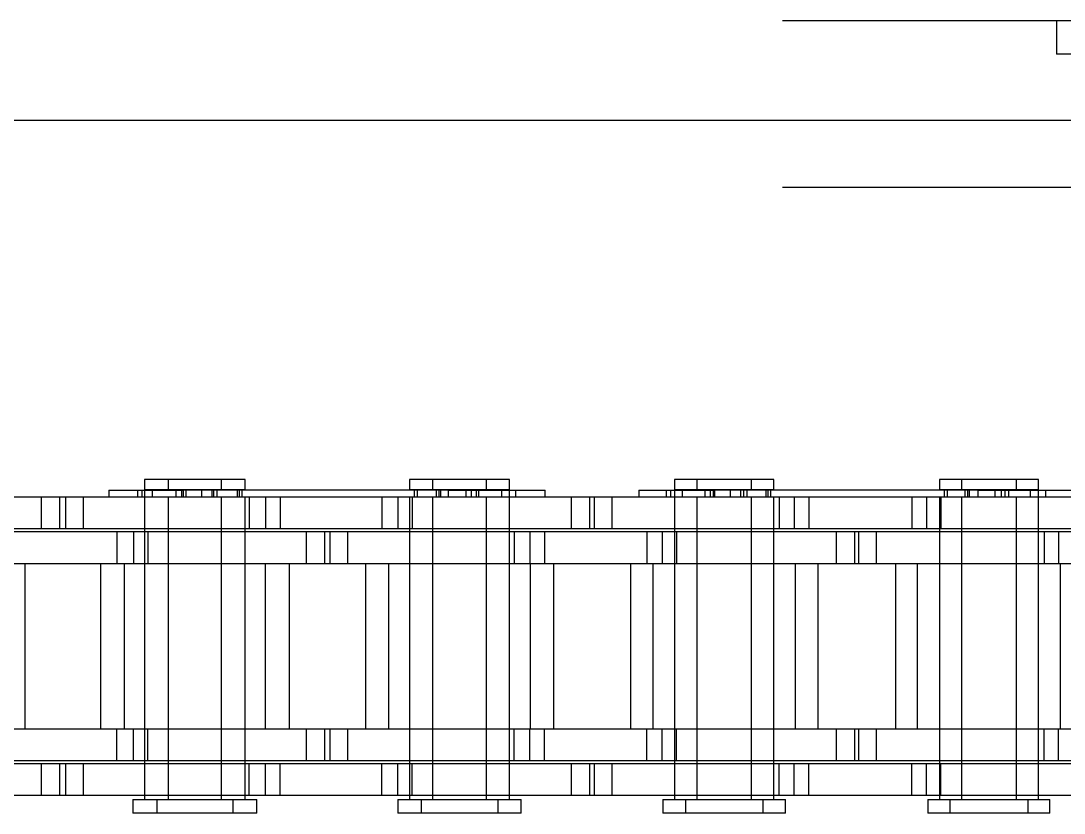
# Model space of a CAD drawing. Header units: metres. Extents: x 0 to 21025, y 0 to 14850.
# Drawn here: x 2832.56 to 2882.56, y 9293.38 to 9331.39 of the extents above; entities that cross this region are included whole.
import ezdxf

# ---------------------------------------------------------------- set-up
doc = ezdxf.new("R2010")
doc.units = ezdxf.units.M
doc.header["$LTSCALE"] = 25
doc.linetypes.add('HIDDEN2', pattern=[4.7625, 3.175, -1.5875])
doc.layers.add('SL4', color=4, linetype='Continuous')
doc.layers.add('ST1', color=7, linetype='HIDDEN2')

msp = doc.modelspace()

# ---------------------------------------------------------------- linework, layer by layer
at = {"layer": 'SL4'}
msp.add_line((2753.999, 9326.624), (3543.761, 9326.624), dxfattribs=at)
at = {"layer": 'ST1'}
for p, q in [((3543.761, 9331.386), (2543.761, 9331.386)), ((2882.193, 9331.386), (2882.193, 9329.786)), ((2898.193, 9329.786), (2882.193, 9329.786)), ((2753.999, 9326.624), (3543.761, 9326.624)), ((3543.761, 9323.386), (2543.761, 9323.386)), ((2842.181, 9309.384), (2838.491, 9309.384)), ((2838.491, 9309.384), (2838.491, 9308.91)), ((2839.63, 9309.384), (2839.63, 9308.91)), ((2843.32, 9309.384), (2842.181, 9309.384)), ((2842.181, 9308.91), (2842.181, 9309.384)), ((2843.32, 9308.91), (2843.32, 9309.384)), ((2854.881, 9309.384), (2851.191, 9309.384)), ((2851.191, 9309.384), (2851.191, 9308.91)), ((2852.299, 9309.384), (2852.299, 9308.91)), ((2855.989, 9309.384), (2854.881, 9309.384)), ((2854.881, 9308.91), (2854.881, 9309.384)), ((2855.989, 9308.91), (2855.989, 9309.384)), ((2867.581, 9309.384), (2863.891, 9309.384)), ((2863.891, 9309.384), (2863.891, 9308.91)), ((2864.968, 9309.384), (2864.968, 9308.91)), ((2868.658, 9309.384), (2867.581, 9309.384)), ((2867.581, 9308.91), (2867.581, 9309.384)), ((2868.658, 9308.91), (2868.658, 9309.384)), ((2880.281, 9309.384), (2876.591, 9309.384)), ((2876.591, 9309.384), (2876.591, 9308.91)), ((2877.638, 9309.384), (2877.638, 9308.91)), ((2881.328, 9309.384), (2880.281, 9309.384)), ((2880.281, 9308.91), (2880.281, 9309.384)), ((2881.328, 9308.91), (2881.328, 9309.384)), ((2833.556, 9308.541), (2824.461, 9308.541)), ((2834.416, 9308.541), (2833.556, 9308.541)), ((2833.556, 9307.021), (2833.556, 9308.541)), ((2843.511, 9308.541), (2834.416, 9308.541)), ((2834.416, 9308.541), (2834.416, 9307.021)), ((2834.726, 9307.021), (2834.726, 9308.541)), ((2835.555, 9308.541), (2835.555, 9307.021)), ((2836.784, 9308.873), (2840.336, 9308.873)), ((2836.784, 9308.873), (2836.784, 9308.541)), ((2838.149, 9308.873), (2838.149, 9308.541)), ((2838.354, 9308.873), (2838.354, 9308.541)), ((2838.491, 9308.91), (2842.181, 9308.91)), ((2838.491, 9308.873), (2838.491, 9307.021)), ((2838.491, 9308.541), (2838.491, 9294.042)), ((2838.86, 9308.91), (2838.86, 9308.541)), ((2839.63, 9308.541), (2839.63, 9307.021)), ((2839.63, 9308.541), (2839.63, 9294.042)), ((2839.999, 9308.91), (2839.999, 9308.541)), ((2840.268, 9308.873), (2840.268, 9308.541)), ((2840.336, 9308.873), (2840.336, 9308.541)), ((2853.036, 9308.873), (2840.336, 9308.873)), ((2840.473, 9308.873), (2840.473, 9308.541)), ((2841.228, 9308.873), (2841.228, 9308.541)), ((2841.722, 9308.873), (2841.722, 9308.541)), ((2841.812, 9308.541), (2841.812, 9308.91)), ((2841.955, 9308.873), (2841.955, 9308.541)), ((2842.181, 9308.91), (2843.315, 9308.91)), ((2842.181, 9307.021), (2842.181, 9308.541)), ((2842.181, 9294.042), (2842.181, 9308.541)), ((2842.951, 9308.541), (2842.951, 9308.91)), ((2843.028, 9308.873), (2843.028, 9308.541)), ((2843.151, 9308.873), (2843.151, 9308.541)), ((2843.315, 9308.91), (2843.32, 9308.91)), ((2843.32, 9307.021), (2843.32, 9308.541)), ((2843.32, 9294.042), (2843.32, 9308.541)), ((2843.511, 9308.541), (2843.511, 9307.021)), ((2849.861, 9308.541), (2843.511, 9308.541)), ((2844.295, 9308.541), (2844.295, 9307.021)), ((2844.989, 9308.541), (2844.989, 9307.021)), ((2849.861, 9308.541), (2849.861, 9307.021)), ((2858.956, 9308.541), (2849.861, 9308.541)), ((2850.629, 9308.541), (2850.629, 9307.021)), ((2851.191, 9308.91), (2854.881, 9308.91)), ((2851.191, 9308.541), (2851.191, 9307.021)), ((2851.191, 9308.541), (2851.191, 9294.042)), ((2851.324, 9308.541), (2851.324, 9307.021)), ((2851.417, 9308.873), (2851.417, 9308.541)), ((2851.56, 9308.91), (2851.56, 9308.541)), ((2852.299, 9308.541), (2852.299, 9307.021)), ((2852.299, 9308.541), (2852.299, 9294.042)), ((2852.467, 9308.873), (2852.467, 9308.541)), ((2852.59, 9308.873), (2852.59, 9308.541)), ((2852.668, 9308.91), (2852.668, 9308.541)), ((2853.036, 9308.873), (2853.036, 9308.541)), ((2853.036, 9308.873), (2856.266, 9308.873)), ((2853.897, 9308.873), (2853.897, 9308.541)), ((2854.143, 9308.873), (2854.143, 9308.541)), ((2854.391, 9308.873), (2854.391, 9308.541)), ((2854.512, 9308.541), (2854.512, 9308.91)), ((2854.881, 9308.91), (2855.985, 9308.91)), ((2854.881, 9307.021), (2854.881, 9308.541)), ((2854.881, 9294.042), (2854.881, 9308.541)), ((2855.62, 9308.541), (2855.62, 9308.91)), ((2855.985, 9308.91), (2855.989, 9308.91)), ((2855.989, 9307.021), (2855.989, 9308.873)), ((2855.989, 9294.042), (2855.989, 9308.541)), ((2856.266, 9308.873), (2856.266, 9308.541)), ((2856.266, 9308.873), (2857.696, 9308.873)), ((2857.696, 9308.541), (2857.696, 9308.873)), ((2859.816, 9308.541), (2858.956, 9308.541)), ((2858.956, 9307.021), (2858.956, 9308.541)), ((2868.911, 9308.541), (2859.816, 9308.541)), ((2859.816, 9308.541), (2859.816, 9307.021)), ((2860.064, 9307.021), (2860.064, 9308.541)), ((2860.893, 9308.541), (2860.893, 9307.021)), ((2862.184, 9308.873), (2865.736, 9308.873)), ((2862.184, 9308.873), (2862.184, 9308.541)), ((2863.488, 9308.873), (2863.488, 9308.541)), ((2863.693, 9308.873), (2863.693, 9308.541)), ((2863.891, 9308.91), (2867.581, 9308.91)), ((2863.891, 9308.873), (2863.891, 9307.021)), ((2863.891, 9308.541), (2863.891, 9294.042)), ((2864.26, 9308.91), (2864.26, 9308.541)), ((2864.968, 9308.541), (2864.968, 9307.021)), ((2864.968, 9308.541), (2864.968, 9294.042)), ((2865.337, 9308.91), (2865.337, 9308.541)), ((2865.606, 9308.873), (2865.606, 9308.541)), ((2865.736, 9308.873), (2865.736, 9308.541)), ((2878.436, 9308.873), (2865.736, 9308.873)), ((2865.812, 9308.873), (2865.812, 9308.541)), ((2866.566, 9308.873), (2866.566, 9308.541)), ((2867.06, 9308.873), (2867.06, 9308.541)), ((2867.212, 9308.541), (2867.212, 9308.91)), ((2867.355, 9308.873), (2867.355, 9308.541)), ((2867.581, 9308.91), (2868.654, 9308.91)), ((2867.581, 9307.021), (2867.581, 9308.541)), ((2867.581, 9294.042), (2867.581, 9308.541)), ((2868.289, 9308.541), (2868.289, 9308.91)), ((2868.367, 9308.873), (2868.367, 9308.541)), ((2868.49, 9308.873), (2868.49, 9308.541)), ((2868.654, 9308.91), (2868.658, 9308.91)), ((2868.658, 9307.021), (2868.658, 9308.541)), ((2868.658, 9294.042), (2868.658, 9308.541)), ((2868.911, 9308.541), (2868.911, 9307.021)), ((2875.261, 9308.541), (2868.911, 9308.541)), ((2869.633, 9308.541), (2869.633, 9307.021)), ((2870.328, 9308.541), (2870.328, 9307.021)), ((2875.261, 9308.541), (2875.261, 9307.021)), ((2884.356, 9308.541), (2875.261, 9308.541)), ((2875.968, 9308.541), (2875.968, 9307.021)), ((2876.591, 9308.91), (2880.281, 9308.91)), ((2876.591, 9308.541), (2876.591, 9307.021)), ((2876.591, 9308.541), (2876.591, 9294.042)), ((2876.663, 9308.541), (2876.663, 9307.021)), ((2876.817, 9308.873), (2876.817, 9308.541)), ((2876.96, 9308.91), (2876.96, 9308.541)), ((2877.638, 9308.541), (2877.638, 9307.021)), ((2877.638, 9308.541), (2877.638, 9294.042)), ((2877.806, 9308.873), (2877.806, 9308.541)), ((2877.929, 9308.873), (2877.929, 9308.541)), ((2878.007, 9308.91), (2878.007, 9308.541)), ((2878.436, 9308.873), (2878.436, 9308.541)), ((2878.436, 9308.873), (2881.666, 9308.873)), ((2879.236, 9308.873), (2879.236, 9308.541)), ((2879.543, 9308.873), (2879.543, 9308.541)), ((2879.73, 9308.873), (2879.73, 9308.541)), ((2879.912, 9308.541), (2879.912, 9308.91)), ((2880.281, 9308.91), (2881.323, 9308.91)), ((2880.281, 9307.021), (2880.281, 9308.541)), ((2880.281, 9294.042), (2880.281, 9308.541)), ((2880.959, 9308.541), (2880.959, 9308.91)), ((2881.323, 9308.91), (2881.328, 9308.91)), ((2881.328, 9307.021), (2881.328, 9308.873)), ((2881.328, 9294.042), (2881.328, 9308.541)), ((2881.666, 9308.873), (2881.666, 9308.541)), ((2881.666, 9308.873), (2883.035, 9308.873)), ((2833.556, 9307.021), (2824.461, 9307.021)), ((2834.416, 9307.021), (2833.556, 9307.021)), ((2843.511, 9307.021), (2834.416, 9307.021)), ((2849.861, 9307.021), (2843.511, 9307.021)), ((2858.956, 9307.021), (2849.861, 9307.021)), ((2859.816, 9307.021), (2858.956, 9307.021)), ((2868.911, 9307.021), (2859.816, 9307.021)), ((2875.261, 9307.021), (2868.911, 9307.021)), ((2884.356, 9307.021), (2875.261, 9307.021)), ((2837.161, 9306.869), (2830.811, 9306.869)), ((2837.161, 9306.869), (2837.161, 9305.349)), ((2846.256, 9306.869), (2837.161, 9306.869)), ((2837.96, 9306.869), (2837.96, 9305.349)), ((2838.491, 9306.869), (2838.491, 9305.349)), ((2838.655, 9306.869), (2838.655, 9305.349)), ((2839.63, 9306.869), (2839.63, 9305.349)), ((2842.181, 9305.349), (2842.181, 9306.869)), ((2843.32, 9305.349), (2843.32, 9306.869)), ((2847.116, 9306.869), (2846.256, 9306.869)), ((2846.256, 9305.349), (2846.256, 9306.869)), ((2856.211, 9306.869), (2847.116, 9306.869)), ((2847.116, 9306.869), (2847.116, 9305.349)), ((2847.395, 9305.349), (2847.395, 9306.869)), ((2848.224, 9306.869), (2848.224, 9305.349)), ((2851.191, 9306.869), (2851.191, 9305.349)), ((2852.299, 9306.869), (2852.299, 9305.349)), ((2854.881, 9305.349), (2854.881, 9306.869)), ((2855.989, 9305.349), (2855.989, 9306.869)), ((2856.211, 9306.869), (2856.211, 9305.349)), ((2862.561, 9306.869), (2856.211, 9306.869)), ((2856.964, 9306.869), (2856.964, 9305.349)), ((2857.659, 9306.869), (2857.659, 9305.349)), ((2862.561, 9306.869), (2862.561, 9305.349)), ((2871.656, 9306.869), (2862.561, 9306.869)), ((2863.299, 9306.869), (2863.299, 9305.349)), ((2863.891, 9306.869), (2863.891, 9305.349)), ((2863.993, 9306.869), (2863.993, 9305.349)), ((2864.968, 9306.869), (2864.968, 9305.349)), ((2867.581, 9305.349), (2867.581, 9306.869)), ((2868.658, 9305.349), (2868.658, 9306.869)), ((2872.516, 9306.869), (2871.656, 9306.869)), ((2871.656, 9305.349), (2871.656, 9306.869)), ((2881.611, 9306.869), (2872.516, 9306.869)), ((2872.516, 9306.869), (2872.516, 9305.349)), ((2872.733, 9305.349), (2872.733, 9306.869)), ((2873.563, 9306.869), (2873.563, 9305.349)), ((2876.591, 9306.869), (2876.591, 9305.349)), ((2877.638, 9306.869), (2877.638, 9305.349)), ((2880.281, 9305.349), (2880.281, 9306.869)), ((2881.328, 9305.349), (2881.328, 9306.869)), ((2881.611, 9306.869), (2881.611, 9305.349)), ((2887.961, 9306.869), (2881.611, 9306.869)), ((2882.302, 9306.869), (2882.302, 9305.349)), ((2837.161, 9305.349), (2830.811, 9305.349)), ((2832.765, 9297.419), (2832.765, 9305.349)), ((2836.376, 9305.349), (2836.376, 9297.419)), ((2846.256, 9305.349), (2837.161, 9305.349)), ((2837.515, 9305.349), (2837.515, 9297.419)), ((2838.491, 9305.349), (2838.491, 9297.419)), ((2839.63, 9305.349), (2839.63, 9297.419)), ((2842.181, 9297.419), (2842.181, 9305.349)), ((2843.32, 9297.419), (2843.32, 9305.349)), ((2844.296, 9297.419), (2844.296, 9305.349)), ((2845.435, 9297.419), (2845.435, 9305.349)), ((2847.116, 9305.349), (2846.256, 9305.349)), ((2856.211, 9305.349), (2847.116, 9305.349)), ((2849.076, 9305.349), (2849.076, 9297.419)), ((2850.184, 9305.349), (2850.184, 9297.419)), ((2851.191, 9305.349), (2851.191, 9297.419)), ((2852.299, 9305.349), (2852.299, 9297.419)), ((2854.881, 9297.419), (2854.881, 9305.349)), ((2855.989, 9297.419), (2855.989, 9305.349)), ((2862.561, 9305.349), (2856.211, 9305.349)), ((2856.996, 9297.419), (2856.996, 9305.349)), ((2858.104, 9297.419), (2858.104, 9305.349)), ((2861.776, 9305.349), (2861.776, 9297.419)), ((2871.656, 9305.349), (2862.561, 9305.349)), ((2862.853, 9305.349), (2862.853, 9297.419)), ((2863.891, 9305.349), (2863.891, 9297.419)), ((2864.968, 9305.349), (2864.968, 9297.419)), ((2867.581, 9297.419), (2867.581, 9305.349)), ((2868.658, 9297.419), (2868.658, 9305.349)), ((2869.696, 9297.419), (2869.696, 9305.349)), ((2870.773, 9297.419), (2870.773, 9305.349)), ((2872.516, 9305.349), (2871.656, 9305.349)), ((2881.611, 9305.349), (2872.516, 9305.349)), ((2874.476, 9305.349), (2874.476, 9297.419)), ((2875.523, 9305.349), (2875.523, 9297.419)), ((2876.591, 9305.349), (2876.591, 9297.419)), ((2877.638, 9305.349), (2877.638, 9297.419)), ((2880.281, 9297.419), (2880.281, 9305.349)), ((2881.328, 9297.419), (2881.328, 9305.349)), ((2887.961, 9305.349), (2881.611, 9305.349)), ((2882.396, 9297.419), (2882.396, 9305.349)), ((2837.161, 9297.419), (2830.811, 9297.419)), ((2837.161, 9295.899), (2837.161, 9297.419)), ((2846.256, 9297.419), (2837.161, 9297.419)), ((2837.96, 9295.899), (2837.96, 9297.419)), ((2838.491, 9297.419), (2838.491, 9295.899)), ((2838.655, 9295.899), (2838.655, 9297.419)), ((2839.63, 9297.419), (2839.63, 9295.899)), ((2842.181, 9295.899), (2842.181, 9297.419)), ((2843.32, 9295.899), (2843.32, 9297.419)), ((2847.116, 9297.419), (2846.256, 9297.419)), ((2846.256, 9295.899), (2846.256, 9297.419)), ((2856.211, 9297.419), (2847.116, 9297.419)), ((2847.116, 9297.419), (2847.116, 9295.899)), ((2847.395, 9295.899), (2847.395, 9297.419)), ((2848.224, 9297.419), (2848.224, 9295.899)), ((2851.191, 9297.419), (2851.191, 9295.899)), ((2852.299, 9297.419), (2852.299, 9295.899)), ((2854.881, 9295.899), (2854.881, 9297.419)), ((2855.989, 9295.899), (2855.989, 9297.419)), ((2856.211, 9295.899), (2856.211, 9297.419)), ((2862.561, 9297.419), (2856.211, 9297.419)), ((2856.964, 9295.899), (2856.964, 9297.419)), ((2857.659, 9295.899), (2857.659, 9297.419)), ((2862.561, 9295.899), (2862.561, 9297.419)), ((2871.656, 9297.419), (2862.561, 9297.419)), ((2863.299, 9295.899), (2863.299, 9297.419)), ((2863.891, 9297.419), (2863.891, 9295.899)), ((2863.993, 9295.899), (2863.993, 9297.419)), ((2864.968, 9297.419), (2864.968, 9295.899)), ((2867.581, 9295.899), (2867.581, 9297.419)), ((2868.658, 9295.899), (2868.658, 9297.419)), ((2872.516, 9297.419), (2871.656, 9297.419)), ((2871.656, 9295.899), (2871.656, 9297.419)), ((2881.611, 9297.419), (2872.516, 9297.419)), ((2872.516, 9297.419), (2872.516, 9295.899)), ((2872.733, 9295.899), (2872.733, 9297.419)), ((2873.563, 9297.419), (2873.563, 9295.899)), ((2876.591, 9297.419), (2876.591, 9295.899)), ((2877.638, 9297.419), (2877.638, 9295.899)), ((2880.281, 9295.899), (2880.281, 9297.419)), ((2881.328, 9295.899), (2881.328, 9297.419)), ((2881.611, 9295.899), (2881.611, 9297.419)), ((2887.961, 9297.419), (2881.611, 9297.419)), ((2882.302, 9295.899), (2882.302, 9297.419)), ((2833.556, 9295.747), (2824.461, 9295.747)), ((2837.161, 9295.899), (2830.811, 9295.899)), ((2834.416, 9295.747), (2833.556, 9295.747)), ((2833.556, 9294.227), (2833.556, 9295.747)), ((2843.511, 9295.747), (2834.416, 9295.747)), ((2834.416, 9295.747), (2834.416, 9294.227)), ((2834.726, 9294.227), (2834.726, 9295.747)), ((2835.555, 9295.747), (2835.555, 9294.227)), ((2846.256, 9295.899), (2837.161, 9295.899)), ((2838.491, 9295.747), (2838.491, 9294.227)), ((2839.63, 9295.747), (2839.63, 9294.227)), ((2842.181, 9294.227), (2842.181, 9295.747)), ((2843.32, 9294.227), (2843.32, 9295.747)), ((2843.511, 9294.227), (2843.511, 9295.747)), ((2849.861, 9295.747), (2843.511, 9295.747)), ((2844.295, 9294.227), (2844.295, 9295.747)), ((2844.989, 9294.227), (2844.989, 9295.747)), ((2847.116, 9295.899), (2846.256, 9295.899)), ((2856.211, 9295.899), (2847.116, 9295.899)), ((2849.861, 9294.227), (2849.861, 9295.747)), ((2858.956, 9295.747), (2849.861, 9295.747)), ((2850.629, 9294.227), (2850.629, 9295.747)), ((2851.191, 9295.747), (2851.191, 9294.227)), ((2851.324, 9294.227), (2851.324, 9295.747)), ((2852.299, 9295.747), (2852.299, 9294.227)), ((2854.881, 9294.227), (2854.881, 9295.747)), ((2855.989, 9294.227), (2855.989, 9295.747)), ((2862.561, 9295.899), (2856.211, 9295.899)), ((2859.816, 9295.747), (2858.956, 9295.747)), ((2858.956, 9294.227), (2858.956, 9295.747)), ((2868.911, 9295.747), (2859.816, 9295.747)), ((2859.816, 9295.747), (2859.816, 9294.227)), ((2860.064, 9294.227), (2860.064, 9295.747)), ((2860.893, 9295.747), (2860.893, 9294.227)), ((2871.656, 9295.899), (2862.561, 9295.899)), ((2863.891, 9295.747), (2863.891, 9294.227)), ((2864.968, 9295.747), (2864.968, 9294.227)), ((2867.581, 9294.227), (2867.581, 9295.747)), ((2868.658, 9294.227), (2868.658, 9295.747)), ((2868.911, 9294.227), (2868.911, 9295.747)), ((2875.261, 9295.747), (2868.911, 9295.747)), ((2869.633, 9294.227), (2869.633, 9295.747)), ((2870.328, 9294.227), (2870.328, 9295.747)), ((2872.516, 9295.899), (2871.656, 9295.899)), ((2881.611, 9295.899), (2872.516, 9295.899)), ((2875.261, 9294.227), (2875.261, 9295.747)), ((2884.356, 9295.747), (2875.261, 9295.747)), ((2875.968, 9294.227), (2875.968, 9295.747)), ((2876.591, 9295.747), (2876.591, 9294.227)), ((2876.663, 9294.227), (2876.663, 9295.747)), ((2877.638, 9295.747), (2877.638, 9294.227)), ((2880.281, 9294.227), (2880.281, 9295.747)), ((2881.328, 9294.227), (2881.328, 9295.747)), ((2887.961, 9295.899), (2881.611, 9295.899)), ((2833.556, 9294.227), (2824.461, 9294.227)), ((2834.416, 9294.227), (2833.556, 9294.227)), ((2843.511, 9294.227), (2834.416, 9294.227)), ((2837.937, 9294.042), (2842.734, 9294.042)), ((2837.937, 9294.042), (2837.937, 9293.384)), ((2839.076, 9294.042), (2839.076, 9293.384)), ((2842.734, 9294.042), (2843.873, 9294.042)), ((2842.734, 9293.384), (2842.734, 9294.042)), ((2849.861, 9294.227), (2843.511, 9294.227)), ((2843.873, 9293.384), (2843.873, 9294.042)), ((2858.956, 9294.227), (2849.861, 9294.227)), ((2850.637, 9294.042), (2855.434, 9294.042)), ((2850.637, 9294.042), (2850.637, 9293.384)), ((2851.746, 9294.042), (2851.746, 9293.384)), ((2855.434, 9294.042), (2856.543, 9294.042)), ((2855.434, 9293.384), (2855.434, 9294.042)), ((2856.543, 9293.384), (2856.543, 9294.042)), ((2859.816, 9294.227), (2858.956, 9294.227)), ((2868.911, 9294.227), (2859.816, 9294.227)), ((2863.337, 9294.042), (2868.134, 9294.042)), ((2863.337, 9294.042), (2863.337, 9293.384)), ((2864.415, 9294.042), (2864.415, 9293.384)), ((2868.134, 9294.042), (2869.212, 9294.042)), ((2868.134, 9293.384), (2868.134, 9294.042)), ((2875.261, 9294.227), (2868.911, 9294.227)), ((2869.212, 9293.384), (2869.212, 9294.042)), ((2884.356, 9294.227), (2875.261, 9294.227)), ((2876.037, 9294.042), (2880.834, 9294.042)), ((2876.037, 9294.042), (2876.037, 9293.384)), ((2877.084, 9294.042), (2877.084, 9293.384)), ((2880.834, 9294.042), (2881.881, 9294.042)), ((2880.834, 9293.384), (2880.834, 9294.042)), ((2881.881, 9293.384), (2881.881, 9294.042)), ((2842.734, 9293.384), (2837.937, 9293.384)), ((2843.873, 9293.384), (2842.734, 9293.384)), ((2855.434, 9293.384), (2850.637, 9293.384)), ((2856.543, 9293.384), (2855.434, 9293.384)), ((2868.134, 9293.384), (2863.337, 9293.384)), ((2869.212, 9293.384), (2868.134, 9293.384)), ((2880.834, 9293.384), (2876.037, 9293.384)), ((2881.881, 9293.384), (2880.834, 9293.384))]:
    msp.add_line(p, q, dxfattribs=at)

doc.saveas('drawing.dxf')
